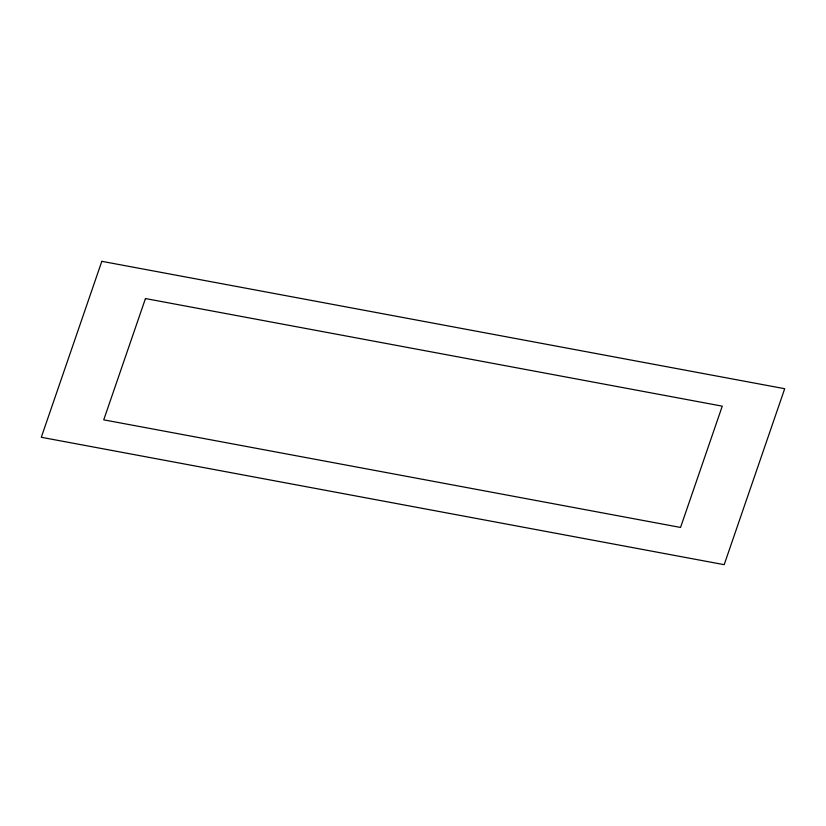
<?xml version="1.0" encoding="UTF-8"?>
<svg xmlns="http://www.w3.org/2000/svg" width="826" height="826" viewBox="0 0 826 826"><rect width="100%" height="100%" fill="white"/><g stroke="black" fill="none" stroke-linecap="round" stroke-linejoin="round"><path stroke-width="1.24" d="M101.815 261.326L41.3 437.284L724.185 564.674L784.7 388.716L101.815 261.326M145.459 298.558L103.735 419.845L680.541 527.442L722.265 406.155L145.459 298.558"/></g></svg>
